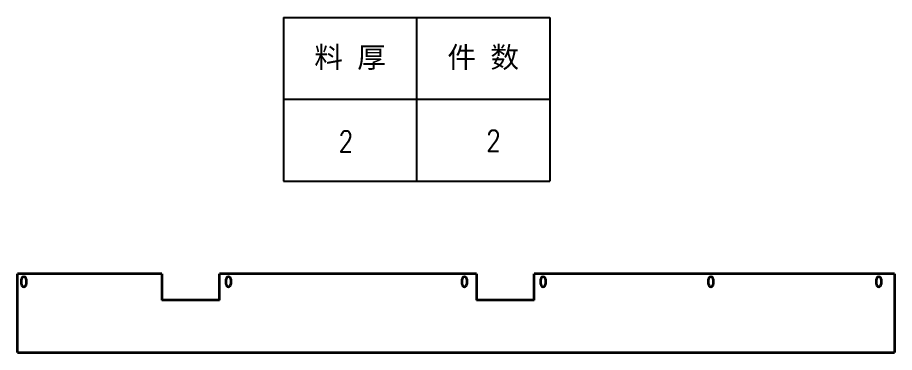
# Model space of a CAD drawing. Header units: millimetres. Extents: x -1727 to 307751, y -105919 to 6637.
# Drawn here: x 21371 to 23043, y 4361 to 5000 of the extents above; entities that cross this region are included whole.
import ezdxf
from ezdxf.enums import TextEntityAlignment as Align

# ---------------------------------------------------------------- set-up
doc = ezdxf.new("R2010")
doc.units = ezdxf.units.MM
doc.styles.add('DIM', font='txt.shx', dxfattribs={"width": 0.8, "bigfont": 'bigfont.shx'})
doc.styles.get("Standard").update_dxf_attribs({"font": 'arial.ttf'})

# ---------------------------------------------------------------- blocks, each defined once
blk = doc.blocks.new('*T16')
at = {"color": 0, "linetype": 'ByBlock', "lineweight": -2, "transparency": 16777216}
for p, q in [((0, 0), (127, 0)), ((0, 0), (0, -78)), ((63.5, 0), (63.5, -78)), ((127, 0), (127, -78)), ((0, -39), (127, -39)), ((0, -78), (127, -78))]:
    blk.add_line(p, q, dxfattribs=at)
at = {"color": 0, "transparency": 16777216, "char_height": 10, "width": 60.5, "attachment_point": 5}
for s, insert in [('{\\fSimSun|b0|i0|c134|p2;料 厚}', (31.75, -19.5)), ('{\\fSimSun|b0|i0|c134|p2;件 数}', (95.25, -19.5))]:
    blk.add_mtext(s, dxfattribs=dict(at, insert=insert))
blk = doc.blocks.new('拆图参数')
blk.add_blockref('*T16', (-63.5, 78))
at = {"style": 'DIM', "width": 0.8}
blk.add_attdef('6', text='', height=10, dxfattribs=at).set_placement((-37.13, 18.91), align=Align.MIDDLE_LEFT)
blk.add_attdef('1', text='', height=10, dxfattribs=at).set_placement((36.65, 19.27), align=Align.MIDDLE_CENTER)

msp = doc.modelspace()

# ---------------------------------------------------------------- linework, layer by layer
at = {"color": 7, "lineweight": 35}
for p, q in [((21646.07683, 4510.94248), (21371.07683, 4510.94248)), ((21371.07683, 4360.94248), (21371.07683, 4510.94248)), ((21646.07683, 4510.94248), (21646.07683, 4460.94248)), ((22246.07683, 4510.94248), (21756.07683, 4510.94248)), ((21756.07683, 4460.94248), (21756.07683, 4510.94248)), ((22246.07683, 4510.94248), (22246.07683, 4460.94248)), ((22356.07683, 4460.94248), (22356.07683, 4510.94248)), ((23043.07683, 4510.94248), (22356.07683, 4510.94248)), ((23043.07683, 4510.94248), (23043.07683, 4360.94248)), ((21756.07683, 4460.94248), (21646.07683, 4460.94248)), ((22356.07683, 4460.94248), (22246.07683, 4460.94248)), ((21371.07683, 4360.94248), (23043.07683, 4360.94248))]:
    msp.add_line(p, q, dxfattribs=at)
at = {"color": 7, "lineweight": 35, "ltscale": 0.25}
for p, q in [((21378.57683, 4490.94248), (21378.57683, 4500.94248)), ((21387.57683, 4500.94248), (21387.57683, 4490.94248)), ((21768.57683, 4490.94248), (21768.57683, 4500.94248)), ((21777.57683, 4500.94248), (21777.57683, 4490.94248)), ((22218.57683, 4490.94248), (22218.57683, 4500.94248)), ((22227.57683, 4500.94248), (22227.57683, 4490.94248)), ((22368.57683, 4490.94248), (22368.57683, 4500.94248)), ((22377.57683, 4500.94248), (22377.57683, 4490.94248)), ((22688.57683, 4490.94248), (22688.57683, 4500.94248)), ((22697.57683, 4500.94248), (22697.57683, 4490.94248)), ((23008.57683, 4490.94248), (23008.57683, 4500.94248)), ((23017.57683, 4500.94248), (23017.57683, 4490.94248))]:
    msp.add_line(p, q, dxfattribs=at)
at = {"color": 7, "lineweight": 35}
for centre, start, end in [((21383.07683, 4500.94248), 0, 180.00000501), ((21773.07683, 4500.94248), 0, 180.00000501), ((22223.07683, 4500.94248), 0, 180.00000501), ((22373.07683, 4500.94248), 0, 180.00000501), ((22693.07683, 4500.94248), 0, 180.00000501), ((23013.07683, 4500.94248), 0, 180.00000501), ((21383.07683, 4490.94248), 180.00000501, 0), ((21773.07683, 4490.94248), 180.00000501, 0), ((22223.07683, 4490.94248), 180.00000501, 0), ((22373.07683, 4490.94248), 179.99999499, 0), ((22693.07683, 4490.94248), 180.00000501, 0), ((23013.07683, 4490.94248), 180.00000501, 0)]:
    msp.add_arc(centre, 4.5, start, end, dxfattribs=at)

# ---------------------------------------------------------------- block references
at = {"xscale": 4, "yscale": 4, "zscale": 4}
msp.add_blockref('拆图参数', (22132.03042, 4687.94458), dxfattribs=at).add_auto_attribs({'1': '2', '6': '2'})

doc.saveas('drawing.dxf')
